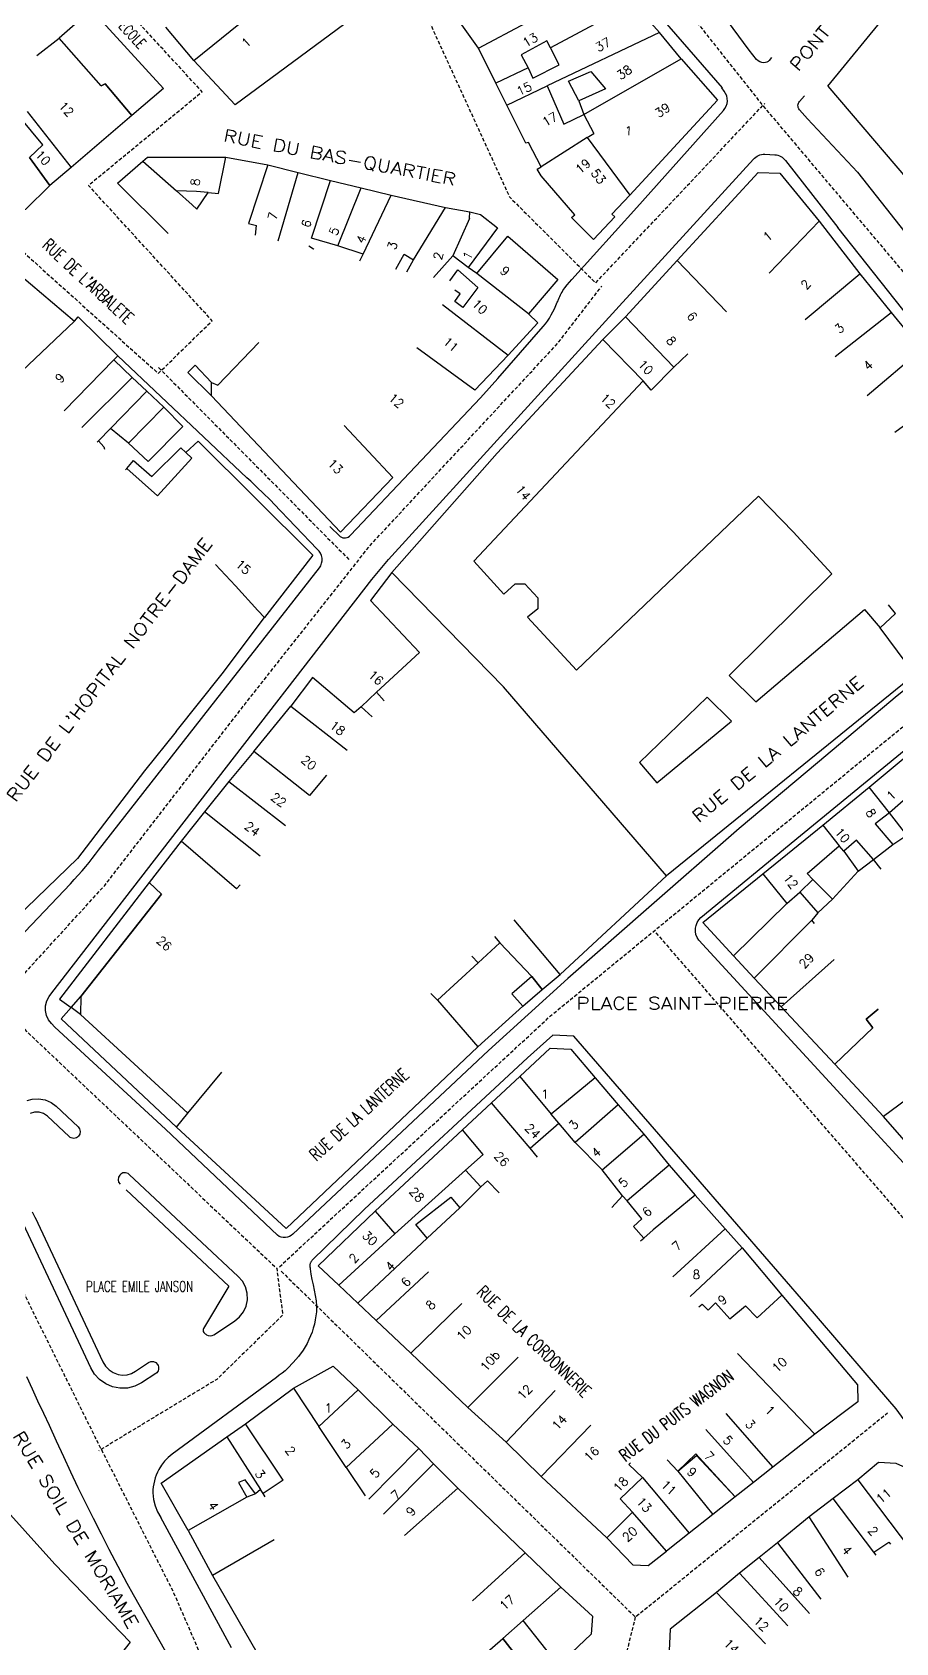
# Model space of a CAD drawing. Header units: millimetres. Extents: x 80000 to 81000, y 144000 to 145000.
# Drawn here: x 80674.5 to 80795.9, y 144414 to 144640.3 of the extents above; entities that cross this region are included whole.
import ezdxf
from ezdxf.enums import TextEntityAlignment as Align

# ---------------------------------------------------------------- set-up
doc = ezdxf.new("R2010")
doc.units = ezdxf.units.MM
doc.linetypes.add('DASHED', pattern=[0.75, 0.5, -0.25])
for name, color, linetype in [('W0001', 6, 'DASHED'), ('W0008', 7, 'CONTINUOUS'), ('W0100', 7, 'CONTINUOUS'), ('W0515', 5, 'CONTINUOUS'), ('W0989', 7, 'CONTINUOUS'), ('W0991', 7, 'CONTINUOUS')]:
    doc.layers.add(name, color=color, linetype=linetype)
doc.styles.get("Standard").update_dxf_attribs({"font": 'romans.shx', "width": 0.85})

msp = doc.modelspace()

# ---------------------------------------------------------------- linework, layer by layer
at = {"layer": 'W0001', "flags": 128}
for points in [[(80438.02, 144901.97), (80447.33, 144891.69), (80465.89, 144880.93), (80479.31, 144869.1), (80496.63, 144849.86), (80514.29, 144832.03), (80528.4, 144814.54), (80542.06, 144801.78), (80570.14, 144801.78), (80581.97, 144802.13), (80592.05, 144799.12), (80602.29, 144793.12), (80623.3, 144774.05), (80632.34, 144768.29), (80665.56, 144739.87), (80709.16, 144702.63), (80722.41, 144690.69), (80739.73, 144675.52), (80759.7, 144652.03), (80777.33, 144629.79), (80800.92, 144601.88), (80826, 144569.74), (80848.81, 144540.25), (80878.09, 144499.42), (80897.86, 144474.52)], [(80717.43, 144694.38), (80702.23, 144680.06), (80689.53, 144668.78), (80672.92, 144657.08), (80651.6, 144641.09), (80644.44, 144634.35), (80665.97, 144615.87), (80692.2, 144592.31), (80699.78, 144599.72), (80682.37, 144618.74), (80698.36, 144631.89), (80674.96, 144657.29)], [(80702.44, 144680.64), (80713.52, 144666.53), (80726.84, 144649.29), (80741.58, 144617.12), (80753.7, 144605.04), (80777.47, 144630.23)], [(80669.88, 144504.18), (80684.66, 144520.37), (80704.31, 144545.76), (80721.97, 144568.12), (80748.41, 144596.59), (80754.57, 144604.59)], [(80692.24, 144593.14), (80719.1, 144566.08)], [(80709.23, 144466.8), (80747.37, 144502.06), (80821.73, 144563.04)], [(80857.63, 144511.38), (80803.5, 144471), (80801.25, 144468.75), (80762.11, 144513.84)], [(80581.94, 144479.78), (80586.27, 144472.42), (80597.55, 144460.51), (80604.09, 144451.31), (80610.71, 144371.13), (80625.66, 144366.85), (80642.48, 144363.14), (80666.67, 144367.22), (80681.66, 144371.55), (80696.61, 144383.62), (80702.36, 144392.86), (80702.57, 144402.06), (80694.4, 144420.96), (80683.33, 144442.86), (80672.25, 144465.21), (80666.51, 144479.58), (80667.13, 144493.11), (80669.88, 144503.47), (80708.85, 144466.59), (80709.69, 144460.01), (80700.44, 144450.98), (80683.83, 144440.94)], [(80709.48, 144466.17), (80759.28, 144417.59), (80794.75, 144446.27)]]:
    msp.add_lwpolyline(points, dxfattribs=at)
at = {"layer": 'W0001'}
msp.add_lwpolyline([(80759.28, 144417.59), (80757.03, 144408.56)], dxfattribs=at)
at = {"layer": 'W0008'}
msp.add_line((80771.45, 144632.42), (80771.49, 144632.46), dxfattribs=at)
for points in [[(80775.29, 144637.75), (80771.57, 144642.76), (80766.62, 144650.66), (80755.65, 144662.74), (80750.11, 144668.62), (80740.8, 144678.33), (80739.88, 144679.28), (80738.95, 144680.24), (80738.02, 144681.18), (80737.07, 144682.12), (80735.68, 144683.46), (80734.28, 144684.8), (80732.85, 144686.12), (80731.41, 144687.42), (80717.36, 144699.89), (80691.66, 144722.42), (80679.04, 144733.22), (80658.57, 144750.73)], [(80678.14, 144657.8), (80702.66, 144675.96), (80706.7, 144679.19), (80706.81, 144680.58), (80717.29, 144689.11), (80717.53, 144689.29), (80717.8, 144689.42), (80718.09, 144689.51), (80718.4, 144689.55), (80718.68, 144689.52), (80718.95, 144689.44), (80719.2, 144689.31), (80719.42, 144689.14), (80727.82, 144681.67), (80731.4, 144678.32), (80732.38, 144677.33), (80745.87, 144661.94), (80771.49, 144632.46)], [(80778.45, 144636.7), (80778.09, 144636.28), (80777.94, 144636.14), (80777.76, 144636.04), (80777.57, 144635.98), (80777.37, 144635.96), (80777.08, 144635.99), (80776.8, 144636.08), (80776.55, 144636.23), (80776.33, 144636.44), (80775.29, 144637.75)], [(80716.34, 144570.83), (80717.78, 144569.42), (80717.95, 144569.3), (80718.14, 144569.23), (80718.34, 144569.2), (80718.54, 144569.21), (80718.74, 144569.25), (80718.92, 144569.33), (80719.09, 144569.44), (80719.23, 144569.57), (80737.51, 144588.89), (80739.95, 144591.59), (80746.31, 144598.89), (80746.63, 144599.27), (80746.92, 144599.68), (80747.19, 144600.1), (80747.44, 144600.53), (80747.68, 144600.96), (80747.9, 144601.41), (80748.1, 144601.86), (80748.31, 144602.31), (80748.41, 144602.52), (80748.5, 144602.72), (80748.59, 144602.93), (80748.68, 144603.14), (80748.77, 144603.35), (80748.87, 144603.55), (80748.97, 144603.75), (80749.09, 144603.95), (80749.38, 144604.36), (80749.69, 144604.76), (80750.02, 144605.14), (80750.36, 144605.52), (80759.48, 144615.64), (80771.67, 144629.24), (80771.89, 144629.53), (80772.07, 144629.86), (80772.18, 144630.22), (80772.23, 144630.58), (80772.21, 144630.96), (80772.13, 144631.32), (80771.98, 144631.66), (80771.78, 144631.97), (80771.45, 144632.42)], [(80783.48, 144628.09), (80782.38, 144629.36), (80782.28, 144629.5), (80782.2, 144629.66), (80782.16, 144629.82), (80782.14, 144630), (80782.16, 144630.14), (80782.21, 144630.28), (80782.28, 144630.4), (80782.37, 144630.52), (80783.06, 144631.34)], [(80783.48, 144628.09), (80790.53, 144620.6), (80815.02, 144589.54), (80822.25, 144580.04), (80834.93, 144563.18), (80856.04, 144535.1), (80883.7, 144498.14), (80896.03, 144481.89), (80912.95, 144459.8), (80917.8, 144453.99), (80923.84, 144447.53), (80938.71, 144433.02)], [(80749.79, 144507.32), (80738.61, 144497.19), (80725.7, 144485.07), (80711.12, 144471.39), (80710.9, 144471.21), (80710.64, 144471.06), (80710.37, 144470.95), (80710.08, 144470.9), (80709.78, 144470.9), (80709.49, 144470.96), (80709.21, 144471.07), (80708.96, 144471.25), (80693.19, 144486.14), (80677.65, 144500.48), (80677.18, 144500.96), (80676.78, 144501.5), (80676.48, 144502.12), (80676.33, 144502.79), (80676.35, 144503.48), (80676.53, 144504.15), (80676.83, 144504.76), (80677.21, 144505.31), (80696.96, 144530.78), (80722.25, 144563.38), (80724.57, 144566.19), (80742.26, 144585.58), (80757, 144601.77), (80775.9, 144622.41), (80776.05, 144622.57), (80776.22, 144622.71), (80776.41, 144622.84), (80776.6, 144622.94), (80776.81, 144623.03), (80777.03, 144623.09), (80777.26, 144623.13), (80777.48, 144623.13), (80778.91, 144623.04), (80779.13, 144623.01), (80779.34, 144622.96), (80779.54, 144622.89), (80779.74, 144622.79), (80779.92, 144622.68), (80780.09, 144622.55), (80780.25, 144622.39), (80780.39, 144622.23), (80787.76, 144612.83)], [(80749.8, 144507.33), (80760.79, 144516.98), (80773.88, 144528.41), (80784.89, 144537.64), (80796.12, 144547.04), (80799.55, 144549.82), (80821.87, 144566.62), (80822.12, 144566.85), (80822.34, 144567.12), (80822.49, 144567.43), (80822.57, 144567.78), (80822.54, 144568.24), (80822.41, 144568.67), (80822.19, 144569.06), (80821.94, 144569.42), (80804.94, 144591.12), (80787.78, 144612.84)], [(80672.56, 144512.93), (80679.84, 144520.62), (80680.39, 144521.21), (80680.93, 144521.81), (80681.47, 144522.42), (80682, 144523.03), (80682.46, 144523.6), (80682.91, 144524.17), (80683.35, 144524.75), (80683.8, 144525.32), (80700.31, 144546.42), (80714.86, 144564.99), (80715.05, 144565.3), (80715.17, 144565.64), (80715.23, 144565.99), (80715.22, 144566.35), (80715.14, 144566.71), (80714.99, 144567.04), (80714.8, 144567.35), (80714.56, 144567.62), (80708.46, 144573.99), (80708.05, 144574.41), (80707.64, 144574.82), (80707.21, 144575.23), (80706.79, 144575.63), (80706.26, 144576.14), (80705.73, 144576.65), (80705.2, 144577.16), (80704.66, 144577.66), (80686.51, 144594.78)], [(80802.68, 144475.22), (80786.58, 144492.73), (80768.22, 144512.67), (80767.96, 144513.04), (80767.8, 144513.47), (80767.74, 144513.91), (80767.75, 144514.35), (80767.82, 144514.77), (80767.97, 144515.18), (80768.2, 144515.56), (80768.51, 144515.88), (80782.52, 144527.38), (80798.92, 144540.85)], [(80747.67, 144499.32), (80744.14, 144496.14), (80721.19, 144474.88), (80713.84, 144467.71), (80713.78, 144467.65), (80713.73, 144467.58), (80713.68, 144467.52), (80713.64, 144467.44), (80713.61, 144467.37), (80713.57, 144467.29), (80713.55, 144467.21), (80713.53, 144467.13), (80713.51, 144466.97), (80713.52, 144466.8), (80713.54, 144466.64), (80713.57, 144466.49), (80713.66, 144465.74), (80713.8, 144464.99), (80713.96, 144464.25), (80714.13, 144463.51), (80714.28, 144462.77), (80714.39, 144462.01), (80714.45, 144461.24), (80714.43, 144460.47), (80714.37, 144459.89), (80714.28, 144459.32), (80714.15, 144458.75), (80714, 144458.19), (80713.82, 144457.63), (80713.61, 144457.09), (80713.38, 144456.56), (80713.12, 144456.04), (80712.56, 144455.08), (80711.9, 144454.19), (80711.17, 144453.36), (80710.41, 144452.56), (80710.03, 144452.2), (80709.63, 144451.87), (80709.21, 144451.55), (80708.8, 144451.24), (80694.16, 144440.45)], [(80808.77, 144421.11), (80809.3, 144421.61), (80809.75, 144422.17), (80810.13, 144422.79), (80810.44, 144423.45), (80810.64, 144424.08), (80810.76, 144424.74), (80810.79, 144425.41), (80810.75, 144426.08), (80810.63, 144426.65), (80810.45, 144427.2), (80810.2, 144427.72), (80809.88, 144428.21), (80802.57, 144437.73), (80795.94, 144446.86), (80791.88, 144451.58), (80784.46, 144460.17), (80767.17, 144480.12), (80750.62, 144499.19), (80747.66, 144499.33)], [(80673.74, 144490.14), (80674.47, 144490.33), (80675.37, 144490.37), (80676.27, 144490.23), (80677.12, 144489.89), (80677.86, 144489.35), (80680.93, 144486.46), (80681.14, 144486.16), (80681.22, 144485.81), (80681.16, 144485.45), (80680.97, 144485.14), (80680.83, 144485.02), (80680.68, 144484.93), (80680.5, 144484.87), (80680.32, 144484.84), (80680.14, 144484.85), (80679.96, 144484.9), (80679.8, 144484.98), (80679.65, 144485.09), (80676.6, 144487.98), (80676.06, 144488.34), (80675.43, 144488.52), (80674.79, 144488.51), (80674.18, 144488.31)], [(80687.66, 144477.61), (80702.13, 144464.07), (80698.56, 144458.14), (80698.51, 144457.99), (80698.5, 144457.84), (80698.53, 144457.69), (80698.61, 144457.55), (80698.69, 144457.46), (80698.78, 144457.38), (80698.88, 144457.31), (80698.98, 144457.25), (80699.23, 144457.13), (80699.5, 144457.09), (80699.77, 144457.12), (80700.02, 144457.23), (80702.92, 144459.17), (80703.61, 144459.75), (80704.16, 144460.46), (80704.54, 144461.28), (80704.72, 144462.17), (80704.69, 144463.08), (80704.45, 144463.96), (80704.03, 144464.76), (80703.44, 144465.45), (80688.09, 144479.78), (80687.94, 144479.89), (80687.77, 144479.96), (80687.59, 144480.01), (80687.41, 144480.01), (80687.23, 144479.98), (80687.06, 144479.91), (80686.91, 144479.81), (80686.77, 144479.69), (80686.59, 144479.39), (80686.54, 144479.03), (80686.62, 144478.69), (80686.83, 144478.4)], [(80674.89, 144473.7), (80684.39, 144453.43), (80684.77, 144452.82), (80685.27, 144452.3), (80685.87, 144451.92), (80686.54, 144451.66), (80687.18, 144451.58), (80687.82, 144451.63), (80688.44, 144451.82), (80689, 144452.13), (80690.82, 144453.36), (80691.16, 144453.5), (80691.52, 144453.49), (80691.86, 144453.34), (80692.11, 144453.08), (80692.19, 144452.92), (80692.24, 144452.74), (80692.25, 144452.56), (80692.23, 144452.38), (80692.18, 144452.2), (80692.09, 144452.04), (80691.97, 144451.9), (80691.83, 144451.79), (80689.85, 144450.49), (80688.9, 144450.01), (80687.87, 144449.75), (80686.81, 144449.72), (80685.77, 144449.92), (80684.8, 144450.33), (80683.94, 144450.94), (80683.23, 144451.72), (80682.7, 144452.62), (80672.54, 144474.29)], [(80674.46, 144474.5), (80674.88, 144473.69)], [(80693.25, 144412.71), (80688.71, 144420.72), (80687.84, 144422.3), (80686.98, 144423.89), (80686.14, 144425.49), (80685.3, 144427.09), (80684.19, 144429.25), (80683.1, 144431.41), (80682.02, 144433.58), (80680.95, 144435.76), (80679.92, 144437.93), (80678.9, 144440.11), (80677.89, 144442.29), (80676.88, 144444.48), (80676.08, 144446.19), (80675.28, 144447.91), (80674.49, 144449.62), (80673.69, 144451.34)], [(80694.16, 144440.45), (80693.6, 144440), (80693.09, 144439.49), (80692.65, 144438.93), (80692.28, 144438.31), (80692.09, 144437.93), (80691.92, 144437.54), (80691.77, 144437.14), (80691.65, 144436.74), (80691.55, 144436.32), (80691.49, 144435.9), (80691.45, 144435.47), (80691.45, 144435.04), (80691.54, 144434.12), (80691.76, 144433.23), (80692.1, 144432.37), (80692.56, 144431.57)], [(80702.5, 144413.27), (80692.56, 144431.57)]]:
    msp.add_lwpolyline(points, dxfattribs=at)
at = {"layer": 'W0100'}
for p, q in [((80737.22, 144638.01), (80755.88, 144647.96)), ((80725.23, 144646.47), (80702.99, 144630.06)), ((80682.8, 144643.39), (80678.26, 144639.41)), ((80697.18, 144636.27), (80706.19, 144643.52)), ((80759.02, 144644.27), (80747.35, 144638.05)), ((80759.02, 144644.27), (80762.68, 144640.2)), ((80697.18, 144636.27), (80693.25, 144640.98)), ((80737.22, 144638.01), (80734.42, 144641.96)), ((80762.68, 144640.2), (80746.89, 144632.71)), ((80765.73, 144636.5), (80762.68, 144640.2)), ((80675.13, 144636.98), (80678.26, 144639.41)), ((80684.15, 144632.7), (80678.26, 144639.41)), ((80739.66, 144633.09), (80737.22, 144638.01)), ((80702.99, 144630.06), (80697.18, 144636.27)), ((80752.05, 144628.71), (80765.73, 144636.5)), ((80744.19, 144635.25), (80739.66, 144633.09)), ((80741.19, 144630.01), (80739.66, 144633.09)), ((80684.15, 144632.7), (80684.72, 144632.99)), ((80684.72, 144632.99), (80688.5, 144628.57)), ((80741.19, 144630.01), (80746.89, 144632.71)), ((80746.89, 144632.71), (80749.24, 144627.33)), ((80673.75, 144629.13), (80679.93, 144621.26)), ((80688.5, 144628.57), (80679.93, 144621.26)), ((80749.24, 144627.33), (80752.05, 144628.71)), ((80751.34, 144630.63), (80752.05, 144628.71)), ((80752.05, 144628.71), (80753.45, 144626.02)), ((80752.52, 144625.46), (80746.06, 144621.36)), ((80752.52, 144625.46), (80753.45, 144626.02)), ((80752.52, 144625.46), (80758.49, 144617.38)), ((80674.08, 144622.63), (80676.95, 144618.72)), ((80686.48, 144619.06), (80690.01, 144622.13)), ((80690.01, 144622.13), (80690.67, 144622.69)), ((80690.01, 144622.13), (80694.75, 144617.98)), ((80690.67, 144622.69), (80701.7, 144622.69)), ((80700.66, 144617.58), (80701.7, 144622.69)), ((80701.7, 144622.69), (80707.59, 144621.61)), ((80707.59, 144621.61), (80704.88, 144613.38)), ((80707.59, 144621.61), (80711.89, 144620.55)), ((80709.04, 144610.96), (80711.89, 144620.55)), ((80711.89, 144620.55), (80716.42, 144619.44)), ((80765.16, 144608.17), (80776.54, 144620.54)), ((80699.23, 144617.73), (80700.66, 144617.58)), ((80713.76, 144611.32), (80716.42, 144619.44)), ((80716.42, 144619.44), (80720.71, 144618.38)), ((80717.44, 144610.25), (80720.71, 144618.38)), ((80720.71, 144618.38), (80724.94, 144617.34)), ((80721.03, 144609.09), (80724.94, 144617.34)), ((80724.94, 144617.34), (80732.57, 144615.65)), ((80728.1, 144608.29), (80732.57, 144615.65)), ((80732.57, 144615.65), (80736.02, 144615.04)), ((80735.97, 144614.1), (80736.02, 144615.04)), ((80704.88, 144613.38), (80705.99, 144613.12)), ((80705.86, 144611.74), (80705.99, 144613.12)), ((80735.97, 144614.1), (80733.6, 144608.83)), ((80739.88, 144612.76), (80735.76, 144607.21)), ((80778.12, 144606.4), (80785.13, 144613.69)), ((80785.13, 144613.69), (80790.83, 144606.31)), ((80717.44, 144610.25), (80713.76, 144611.32)), ((80736.99, 144606.37), (80741.37, 144611.58)), ((80669.53, 144608.86), (80680.41, 144599.67)), ((80721.03, 144609.09), (80717.44, 144610.25)), ((80720.54, 144608.12), (80721.03, 144609.09)), ((80725.58, 144606.95), (80726.79, 144609.06)), ((80726.79, 144609.06), (80728.1, 144608.29)), ((80727.13, 144606.61), (80728.1, 144608.29)), ((80733.6, 144608.83), (80730.91, 144605.79)), ((80735.76, 144607.21), (80733.6, 144608.83)), ((80736.99, 144606.37), (80735.76, 144607.21)), ((80744.24, 144600.68), (80736.99, 144606.37)), ((80757.89, 144600.28), (80765.16, 144608.17)), ((80772.12, 144600.97), (80765.16, 144608.17)), ((80783.16, 144599.9), (80790.83, 144606.31)), ((80790.83, 144606.31), (80795.25, 144600.88)), ((80732.16, 144601.98), (80741.42, 144594.9)), ((80680.41, 144599.67), (80673.03, 144592.63)), ((80680.41, 144599.67), (80680.95, 144600.28)), ((80741.42, 144594.9), (80745.56, 144599.44)), ((80745.56, 144599.44), (80744.24, 144600.68)), ((80754.69, 144597.06), (80757.89, 144600.28)), ((80757.89, 144600.28), (80764.7, 144593.19)), ((80787.39, 144594.69), (80795.25, 144600.88)), ((80795.25, 144600.88), (80799.5, 144595.66)), ((80760.36, 144591.26), (80754.69, 144597.06)), ((80741.42, 144594.9), (80736.7, 144589.98)), ((80766.68, 144595.06), (80764.7, 144593.19)), ((80791.86, 144589.19), (80799.5, 144595.66)), ((80685.94, 144594.21), (80688.53, 144591.76)), ((80699.68, 144589.17), (80696.33, 144592.44)), ((80761.53, 144589.98), (80764.7, 144593.19)), ((80681.44, 144584.7), (80688.53, 144591.76)), ((80688.53, 144591.76), (80690.58, 144589.83)), ((80699.68, 144589.17), (80699.66, 144591.06)), ((80761.53, 144589.98), (80760.36, 144591.26)), ((80685.48, 144584.58), (80690.58, 144589.83)), ((80690.58, 144589.83), (80692.99, 144587.56)), ((80795.79, 144584.05), (80803.82, 144590.02)), ((80687.99, 144582.51), (80692.99, 144587.56)), ((80692.99, 144587.56), (80695.64, 144584.85)), ((80685.48, 144584.58), (80683.8, 144582.84)), ((80687.99, 144582.51), (80685.48, 144584.58)), ((80683.8, 144582.84), (80683.61, 144582.65)), ((80696.06, 144581.21), (80697.81, 144582.79)), ((80696.06, 144581.21), (80696.9, 144580.41)), ((80687.77, 144578.95), (80692.08, 144575.13)), ((80692.08, 144575.13), (80696.9, 144580.41)), ((80781.47, 144570.07), (80776.62, 144575.09)), ((80786.93, 144564.15), (80781.47, 144570.07)), ((80703.04, 144562.45), (80700.26, 144565.47)), ((80725.05, 144564.36), (80722.05, 144560.39)), ((80740.75, 144548.3), (80725.05, 144564.36)), ((80703.04, 144562.45), (80706.19, 144559.02)), ((80707.12, 144558), (80706.19, 144559.02)), ((80791.5, 144559.13), (80793.71, 144556.55)), ((80798.6, 144550.03), (80793.71, 144556.55)), ((80713.9, 144549.6), (80710.85, 144545.57)), ((80798.6, 144550.03), (80763.68, 144521.71)), ((80722.88, 144547.52), (80720.72, 144545.48)), ((80722.88, 144547.52), (80723.96, 144546.33)), ((80763.68, 144521.71), (80740.75, 144548.3)), ((80705.64, 144539.21), (80710.85, 144545.57)), ((80710.85, 144545.57), (80718.75, 144539.37)), ((80722.26, 144544.08), (80720.72, 144545.48)), ((80694.69, 144542), (80690.28, 144536.48)), ((80705.64, 144539.21), (80702.1, 144534.97)), ((80713.45, 144533), (80705.64, 144539.21)), ((80801.42, 144536.2), (80795.01, 144530.57)), ((80702.1, 144534.97), (80698.69, 144530.71)), ((80702.1, 144534.97), (80710.1, 144528.8)), ((80785.63, 144528.86), (80792.18, 144534.17)), ((80795.01, 144530.57), (80792.18, 144534.17)), ((80713.47, 144532.99), (80713.45, 144533)), ((80698.69, 144530.71), (80695.4, 144526.61)), ((80706.52, 144524.49), (80698.69, 144530.71)), ((80797.46, 144527.45), (80795.01, 144530.57)), ((80777.21, 144522.01), (80785.63, 144528.86)), ((80785.63, 144528.86), (80787.95, 144525.93)), ((80795.5, 144526.13), (80797.46, 144527.45)), ((80695.4, 144526.61), (80690.92, 144520.81)), ((80703.18, 144519.92), (80695.4, 144526.61)), ((80783.45, 144522.07), (80787.95, 144525.93)), ((80788.62, 144525.2), (80787.95, 144525.93)), ((80788.62, 144525.2), (80790.64, 144522.4)), ((80792.78, 144524.03), (80795.5, 144526.13)), ((80790.64, 144522.4), (80787.01, 144518.45)), ((80790.64, 144522.4), (80792.78, 144524.03)), ((80793.86, 144522.65), (80792.78, 144524.03)), ((80692.65, 144519.13), (80690.92, 144520.81)), ((80703.7, 144520.48), (80703.18, 144519.92)), ((80748.7, 144507.88), (80763.68, 144521.71)), ((80777.21, 144522.01), (80780.58, 144517.83)), ((80784.26, 144521.23), (80782.4, 144519.43)), ((80783.45, 144522.07), (80784.26, 144521.23)), ((80681.29, 144504.78), (80692.65, 144519.13)), ((80773.1, 144510.5), (80780.58, 144517.83)), ((80780.58, 144517.83), (80782.4, 144519.43)), ((80782.4, 144519.43), (80784.95, 144516.54)), ((80784.95, 144516.54), (80787.01, 144518.45)), ((80748.7, 144507.88), (80742.23, 144515.52)), ((80776.01, 144507.37), (80784.12, 144515.5)), ((80784.95, 144516.54), (80784.12, 144515.5)), ((80784.47, 144515.03), (80784.12, 144515.5)), ((80739.49, 144513.18), (80740.23, 144512.31)), ((80737.18, 144509.51), (80740.23, 144512.31)), ((80740.23, 144512.31), (80744.71, 144507.59)), ((80731.46, 144504.25), (80737.18, 144509.51)), ((80737.18, 144509.51), (80736.31, 144510.44)), ((80776.01, 144507.37), (80773.1, 144510.5)), ((80779.78, 144503.33), (80787.25, 144509.99)), ((80744.71, 144507.59), (80741.92, 144505.14)), ((80744.71, 144507.59), (80746.2, 144505.76)), ((80746.2, 144505.76), (80748.7, 144507.88)), ((80779.78, 144503.33), (80776.01, 144507.37)), ((80679.94, 144503.24), (80681.29, 144504.78)), ((80681.29, 144504.78), (80681.28, 144502.26)), ((80730.51, 144505.19), (80731.46, 144504.25)), ((80731.46, 144504.25), (80737.14, 144497.7)), ((80741.92, 144505.14), (80743.45, 144503.41)), ((80681.28, 144502.26), (80679.94, 144503.24)), ((80696.37, 144488.4), (80681.28, 144502.26)), ((80743.45, 144503.41), (80737.14, 144497.7)), ((80787.32, 144495.26), (80779.78, 144503.33)), ((80791.72, 144501.57), (80793.44, 144503)), ((80787.32, 144495.26), (80792.7, 144500.39)), ((80792.7, 144500.39), (80791.72, 144501.57)), ((80794.19, 144487.9), (80787.32, 144495.26)), ((80696.37, 144488.4), (80701.14, 144494.16)), ((80739.05, 144489.82), (80743.05, 144493.54)), ((80743.05, 144493.54), (80747.46, 144488.22)), ((80753.63, 144493.36), (80747.46, 144488.22)), ((80753.63, 144493.36), (80756.86, 144489.54)), ((80802.25, 144493.88), (80794.19, 144487.9)), ((80694.76, 144486.43), (80696.37, 144488.4)), ((80734.99, 144486.06), (80739.05, 144489.82)), ((80744.49, 144483.45), (80739.05, 144489.82)), ((80756.86, 144489.54), (80750.82, 144484.27)), ((80756.86, 144489.54), (80760.49, 144485.41)), ((80734.99, 144486.06), (80722.69, 144474.63)), ((80737.88, 144482.56), (80734.99, 144486.06)), ((80744.49, 144483.45), (80748.53, 144486.96)), ((80748.53, 144486.96), (80747.46, 144488.22)), ((80750.82, 144484.27), (80748.53, 144486.96)), ((80797.1, 144484.57), (80794.19, 144487.9)), ((80754.61, 144480.43), (80750.82, 144484.27)), ((80754.61, 144480.43), (80760.49, 144485.41)), ((80760.49, 144485.41), (80764.06, 144481.06)), ((80735.38, 144480.38), (80737.88, 144482.56)), ((80745.52, 144482.19), (80744.49, 144483.45)), ((80725.44, 144471.42), (80735.38, 144480.38)), ((80737.54, 144478.04), (80735.38, 144480.38)), ((80757.5, 144476.76), (80754.61, 144480.43)), ((80764.06, 144481.06), (80758.11, 144476.04)), ((80764.06, 144481.06), (80767.69, 144476.88)), ((80737.54, 144478.04), (80734.6, 144475.07)), ((80738.49, 144478.89), (80737.54, 144478.04)), ((80740.15, 144477.2), (80738.49, 144478.89)), ((80734.6, 144475.07), (80730.03, 144470.82)), ((80757.5, 144476.76), (80756, 144475.13)), ((80758.11, 144476.04), (80757.5, 144476.76)), ((80767.69, 144476.88), (80761.78, 144472.01)), ((80767.69, 144476.88), (80771.91, 144472.15)), ((80722.69, 144474.63), (80725.44, 144471.42)), ((80717.58, 144464.21), (80725.44, 144471.42)), ((80730.03, 144470.82), (80720.26, 144461.68)), ((80760.03, 144470.44), (80760.47, 144470.84)), ((80761.78, 144472.01), (80760.47, 144470.84)), ((80771.91, 144472.15), (80764.54, 144465.39)), ((80771.91, 144472.15), (80774.32, 144469.45)), ((80774.32, 144469.45), (80767, 144462.61)), ((80774.32, 144469.45), (80779.86, 144462.79)), ((80722.82, 144459.26), (80730.18, 144466.07)), ((80717.58, 144464.21), (80720.26, 144461.68)), ((80720.26, 144461.68), (80722.82, 144459.26)), ((80727.7, 144454.65), (80734.88, 144461.62)), ((80768.19, 144461.19), (80768.69, 144461.56)), ((80768.69, 144461.56), (80769.52, 144460.69)), ((80770.57, 144461.74), (80769.52, 144460.69)), ((80770.57, 144461.74), (80772.56, 144459.47)), ((80772.56, 144459.47), (80774.76, 144461.32)), ((80774.76, 144461.32), (80776.4, 144459.61)), ((80779.86, 144462.79), (80776.4, 144459.61)), ((80722.82, 144459.26), (80727.7, 144454.65)), ((80773.66, 144454.61), (80784.53, 144443.27)), ((80704.44, 144444.71), (80711.2, 144449.75)), ((80711.2, 144449.75), (80714.76, 144444.34)), ((80714.76, 144444.34), (80720.29, 144449.53)), ((80720.29, 144449.53), (80725.17, 144444.67)), ((80747.99, 144449.42), (80741.12, 144442.15)), ((80772.02, 144446.16), (80778.61, 144438.62)), ((80701.86, 144442.9), (80704.44, 144444.71)), ((80709.78, 144436.83), (80704.44, 144444.71)), ((80718.6, 144438.61), (80714.76, 144444.34)), ((80718.6, 144438.61), (80725.17, 144444.67)), ((80725.17, 144444.67), (80728.83, 144441.26)), ((80753.02, 144444.52), (80746.06, 144437.34)), ((80769.19, 144443.93), (80775.9, 144436.49)), ((80784.53, 144443.27), (80778.61, 144438.62)), ((80701.86, 144442.9), (80706.59, 144435.5)), ((80721.8, 144434.14), (80728.83, 144441.26)), ((80728.83, 144441.26), (80730.92, 144439.13)), ((80746.06, 144437.34), (80741.12, 144442.15)), ((80718.6, 144438.61), (80721.27, 144434.63)), ((80723.87, 144432.04), (80730.92, 144439.13)), ((80730.92, 144439.13), (80734.33, 144435.67)), ((80758.61, 144439.27), (80758.35, 144439.01)), ((80758.35, 144439.01), (80760.3, 144437.2)), ((80765.26, 144438.08), (80763.76, 144439.65)), ((80778.61, 144438.62), (80775.9, 144436.49)), ((80709.78, 144436.83), (80706.94, 144434.95)), ((80755.26, 144428.7), (80746.06, 144437.34)), ((80757.16, 144434.17), (80760.3, 144437.2)), ((80760.3, 144437.2), (80766.86, 144429.37)), ((80765.26, 144438.08), (80770.17, 144431.98)), ((80775.9, 144436.49), (80773.33, 144434.46)), ((80790.55, 144436.87), (80787.12, 144434.24)), ((80790.55, 144436.87), (80797.99, 144427.06)), ((80704.64, 144434.41), (80696.39, 144429.72)), ((80705.89, 144434.88), (80704.64, 144434.41)), ((80706.59, 144435.5), (80705.89, 144434.88)), ((80706.94, 144434.95), (80706.59, 144435.5)), ((80707.24, 144434.46), (80706.94, 144434.95)), ((80734.33, 144435.67), (80726.8, 144429.06)), ((80734.33, 144435.67), (80743.78, 144426.61)), ((80757.16, 144434.17), (80758.9, 144432.3)), ((80773.33, 144434.46), (80770.17, 144431.98)), ((80787.12, 144434.24), (80783.74, 144431.64)), ((80792.82, 144426.71), (80787.12, 144434.24)), ((80758.9, 144432.3), (80755.26, 144428.7)), ((80763.67, 144426.86), (80758.9, 144432.3)), ((80770.17, 144431.98), (80766.86, 144429.37)), ((80696.39, 144429.72), (80699.84, 144423.44)), ((80783.74, 144431.64), (80779.28, 144428.02)), ((80789.2, 144423.2), (80783.74, 144431.64)), ((80708.51, 144428.43), (80699.84, 144423.44)), ((80766.86, 144429.37), (80763.67, 144426.86)), ((80779.28, 144428.02), (80776.71, 144425.93)), ((80779.28, 144428.02), (80785.39, 144420.09)), ((80736.38, 144419.85), (80743.78, 144426.61)), ((80743.78, 144426.61), (80748.81, 144421.79)), ((80776.71, 144425.93), (80773.92, 144423.74)), ((80776.71, 144425.93), (80783.42, 144418.49)), ((80783.78, 144418.1), (80776.71, 144425.93)), ((80793.15, 144426.26), (80792.82, 144426.71)), ((80773.92, 144423.74), (80770.68, 144421.05)), ((80773.92, 144423.74), (80780.71, 144416.35)), ((80748.81, 144421.79), (80743.52, 144417.1)), ((80777.6, 144413.8), (80770.68, 144421.05)), ((80743.52, 144417.1), (80740.67, 144414.55)), ((80748.46, 144410.84), (80743.52, 144417.1)), ((80737.38, 144411.7), (80740.67, 144414.55)), ((80740.67, 144414.55), (80745.73, 144408.07))]:
    msp.add_line(p, q, dxfattribs=at)
for points in [[(80682.8, 144643.39), (80692.95, 144632.34), (80688.5, 144628.57)], [(80747.35, 144638.05), (80746.83, 144639.06), (80743.23, 144637.07), (80744.19, 144635.25)], [(80744.19, 144635.25), (80744.86, 144633.82), (80748.58, 144635.65), (80747.35, 144638.05)], [(80765.73, 144636.5), (80770.85, 144630.72), (80758.49, 144617.38)], [(80751.34, 144630.63), (80749.88, 144633.38), (80753.01, 144634.72), (80755.07, 144632.28), (80751.34, 144630.63)], [(80688.5, 144628.57), (80684.72, 144632.99), (80684.15, 144632.7)], [(80746.06, 144621.36), (80744.28, 144624.77), (80743.87, 144624.65), (80741.19, 144630.01)], [(80674.08, 144622.63), (80675.97, 144624.45), (80672.76, 144628.27), (80671.08, 144627.06)], [(80679.93, 144621.26), (80676.95, 144618.72), (80674.08, 144622.63)], [(80758.49, 144617.38), (80755.98, 144614.67), (80756.42, 144614.3), (80753.39, 144611.12), (80750.31, 144614.21), (80750.76, 144614.62), (80746.06, 144620.06), (80745.46, 144621.01), (80746.06, 144621.36)], [(80776.54, 144620.54), (80779.58, 144620.43), (80785.13, 144613.69)], [(80676.95, 144618.72), (80673.54, 144615.35), (80670.84, 144614.93), (80667.83, 144617.63)], [(80693.57, 144611.97), (80686.48, 144619.06)], [(80694.75, 144617.98), (80696.97, 144615.99), (80697.63, 144615.38), (80699.23, 144617.73)], [(80699.23, 144617.73), (80697.56, 144617.89), (80694.75, 144617.98)], [(80736.02, 144615.04), (80737.5, 144614.66), (80739.88, 144612.76)], [(80741.37, 144611.58), (80748.39, 144605.5), (80744.24, 144600.68)], [(80713.38, 144610.26), (80714.03, 144609.83), (80714, 144609.74)], [(80733.18, 144605.32), (80734.32, 144606.85), (80737.11, 144604.38)], [(80737.11, 144604.38), (80735.02, 144601.59), (80733.91, 144602.42), (80734.63, 144603.48), (80733.92, 144604.02)], [(80680.95, 144600.28), (80686.51, 144594.78), (80685.94, 144594.21)], [(80725.05, 144564.36), (80739.87, 144581.11), (80754.69, 144597.06)], [(80699.66, 144591.06), (80700.58, 144590.66), (80706.35, 144596.64)], [(80736.7, 144589.98), (80728.55, 144595.91)], [(80678.95, 144587.05), (80685.94, 144594.21)], [(80696.33, 144592.44), (80697.38, 144593.47), (80699.66, 144591.06)], [(80760.36, 144591.26), (80736.58, 144565.94), (80740.8, 144561.28), (80742.4, 144562.74), (80743.72, 144562.75), (80745.59, 144560.8), (80745.58, 144559.26), (80744.12, 144558.07), (80751.03, 144550.62), (80776.62, 144575.09)], [(80725.19, 144577.7), (80717.81, 144570.01), (80699.68, 144589.17)], [(80695.64, 144584.85), (80690.76, 144579.95), (80687.99, 144582.51)], [(80718.34, 144585.02), (80725.19, 144577.7)], [(80683.8, 144582.84), (80684.55, 144582.02), (80684.64, 144581.69)], [(80687.77, 144578.95), (80688.73, 144580.07), (80691.27, 144577.83), (80695.37, 144581.85), (80696.06, 144581.21)], [(80697.81, 144582.79), (80713.91, 144566.77), (80707.12, 144558)], [(80687.58, 144578.78), (80687.77, 144578.95)], [(80786.93, 144564.15), (80772.49, 144549.89), (80776.23, 144546.19), (80791.5, 144559.13)], [(80722.05, 144560.39), (80728.95, 144553.12), (80722.88, 144547.52)], [(80793.71, 144556.55), (80795.88, 144558.59), (80794.9, 144559.81)], [(80701.19, 144550.12), (80701.19, 144550.12), (80707.12, 144558)], [(80694.69, 144542), (80701.19, 144550.12), (80701.19, 144550.12)], [(80720.72, 144545.48), (80719.74, 144544.64), (80713.9, 144549.6)], [(80762.29, 144534.79), (80772.82, 144543.47), (80769.36, 144546.82), (80759.87, 144537.65), (80762.29, 144534.79)], [(80792.18, 144534.17), (80798.9, 144539.82), (80801.42, 144536.2)], [(80690.28, 144536.48), (80680.85, 144524.18), (80670.82, 144514.45), (80658.9, 144527.18)], [(80715.83, 144535.87), (80713.45, 144533)], [(80795.01, 144530.57), (80793.02, 144529.01), (80795.5, 144526.13)], [(80792.78, 144524.03), (80790.37, 144526.73), (80788.62, 144525.2)], [(80690.92, 144520.81), (80678.29, 144504.42), (80679.94, 144503.24)], [(80690.92, 144520.81), (80692.65, 144519.13), (80681.29, 144504.78)], [(80773.1, 144510.5), (80768.77, 144515.18), (80777.21, 144522.01)], [(80787.01, 144518.45), (80784.26, 144521.23), (80783.45, 144522.07)], [(80743.45, 144503.41), (80746.2, 144505.76), (80744.71, 144507.59)], [(80679.94, 144503.24), (80678.54, 144501.65), (80694.76, 144486.43)], [(80793.44, 144503), (80791.72, 144501.57), (80792.7, 144500.39)], [(80737.14, 144497.7), (80710.18, 144472.19), (80694.76, 144486.43)], [(80743.05, 144493.54), (80747.31, 144497.51), (80750.23, 144497.39), (80753.63, 144493.36)], [(80609.25, 144490.62), (80638.83, 144459.04), (80647.04, 144465.98), (80654.15, 144458.63), (80656.87, 144460.94), (80660.36, 144462.08), (80664.54, 144461.48), (80667.81, 144459.41), (80669.56, 144456.85), (80670.67, 144453.16), (80670.11, 144449.19), (80667.81, 144445.76), (80667.11, 144445.13), (80666.56, 144444.5), (80670.18, 144440.97), (80666.21, 144436.21), (80669.27, 144434.28), (80677.64, 144424.99), (80688.23, 144414.06), (80686.63, 144412.03)], [(80730.03, 144470.82), (80728.43, 144472.74), (80733.35, 144476.57), (80734.6, 144475.07)], [(80760.47, 144470.84), (80759.01, 144472.44), (80760.2, 144473.53), (80758.11, 144476.04)], [(80722.69, 144474.63), (80714.7, 144466.91), (80717.58, 144464.21)], [(80779.86, 144462.79), (80790.54, 144450.2), (80790.55, 144447.82), (80784.53, 144443.27)], [(80742.81, 144454.1), (80735.74, 144447.02), (80727.7, 144454.65)], [(80711.2, 144449.75), (80716.78, 144452.85), (80720.29, 144449.53)], [(80741.12, 144442.15), (80735.74, 144447.02), (80742.81, 144454.1)], [(80696.39, 144429.72), (80692.61, 144436.4), (80701.86, 144442.9)], [(80773.33, 144434.46), (80767.81, 144440.51), (80765.26, 144438.08)], [(80765.26, 144438.08), (80767.88, 144440.3), (80773.33, 144434.46)], [(80808.92, 144426.14), (80801.77, 144436.12), (80800.76, 144436.98), (80795.98, 144439.15), (80793.48, 144439.32), (80790.55, 144436.87)], [(80705.89, 144434.88), (80704.42, 144436.88), (80703.48, 144436.47), (80704.64, 144434.41)], [(80755.26, 144428.7), (80758.91, 144424.93), (80761.07, 144424.82), (80763.67, 144426.86)], [(80792.82, 144426.71), (80794.94, 144428.11), (80795.16, 144427.81)], [(80699.84, 144423.44), (80708.74, 144407.95), (80718.93, 144391.34), (80722.36, 144389.7), (80732.38, 144397.12)], [(80748.81, 144421.79), (80753.24, 144417.7), (80753.08, 144415.16), (80748.46, 144410.84)], [(80770.68, 144421.05), (80764.18, 144415.86), (80763.78, 144406.81)], [(80748.46, 144410.84), (80745.73, 144408.07), (80740.67, 144414.55)]]:
    msp.add_lwpolyline(points, dxfattribs=at)
at = {"layer": 'W0515'}
for q in [(80800.89, 144650.39), (80802.44, 144613.83)]:
    msp.add_line((80786.33, 144632.69), q, dxfattribs=at)

# ---------------------------------------------------------------- texts
at = {"layer": 'W0989'}
for s, height, rotation, width, p in [('PONT NOTRE-DAME', 1.75, 50.4, 1.2, (80790.28, 144645.8)), ("RUE DE L'ECOLE", 1.5, 312.913, 0.7, (80686.09, 144642.59)), ('RUE DU BAS-QUARTIER', 1.75, 349.1421, 1.2, (80717.7, 144622.6)), ("RUE DE L'ARBALETE", 1.75, 317.3536, 0.7, (80682.33, 144605.26)), ("RUE DE L'HOPITAL NOTRE-DAME", 1.75, 52.6193, 1.2, (80685.34, 144550.69)), ('RUE DE LA LANTERNE', 1.75, 39.8346, 1.2, (80779.3, 144539.52)), ('RUE DE LA LANTERNE', 1.75, 42.2995, 0.7, (80720.42, 144488.2)), ('RUE DE LA CORDONNERIE', 1.75, 315.7521, 0.7, (80745.03, 144456.32)), ('RUE DU PUITS WAGNON', 1.75, 37.307, 0.7, (80765.04, 144445.9)), ('RUE SOIL DE MORIAME', 1.75, 300.9763, 1.2, (80680.6, 144429.85))]:
    msp.add_text(s, height=height, rotation=rotation, dxfattribs=dict(at, width=width)).set_placement(p, align=Align.MIDDLE)
for s, height, width, p in [('PLACE SAINT-PIERRE', 1.75, 1.2, (80765.88, 144503.81)), ('PLACE EMILE JANSON', 1.5, 0.7, (80689.57, 144464.03))]:
    msp.add_text(s, height=height, dxfattribs=dict(at, width=width)).set_placement(p, align=Align.MIDDLE)
at = {"layer": 'W0991'}
for s, rotation, p in [('13', 30.4784, (80744.49, 144639.17)), ('1', 41.6492, (80704.56, 144638.83)), ('37', 28.7232, (80754.73, 144638.51)), ('38', 34.808, (80757.74, 144634.63)), ('15', 25.4926, (80743.65, 144632.31)), ('12', 312.8368, (80679.26, 144629.48)), ('17', 30.2716, (80747.26, 144628.03)), ('39', 34.528, (80763.1, 144629.3)), ('1', 359.2607, (80758.33, 144626.4)), ('10', 312.9229, (80675.98, 144622.61)), ('19', 40.0911, (80751.91, 144621.44)), ('8', 85.4187, (80697.39, 144619.19)), ('53', 307.5749, (80754.1, 144620)), ('7', 75.7954, (80708.29, 144614.43)), ('6', 72.3564, (80713.02, 144613.38)), ('5', 67.4257, (80716.93, 144612.3)), ('4', 65.8266, (80720.74, 144611.17)), ('3', 73.2521, (80725.12, 144610.27)), ('1', 39.9095, (80777.91, 144611.6)), ('2', 75.7017, (80731.56, 144608.84)), ('1', 62.745, (80735.72, 144608.87)), ('9', 315.7986, (80740.95, 144606.7)), ('2', 45.9894, (80783.24, 144604.82)), ('10', 316.7389, (80737.41, 144601.68)), ('6', 308.7271, (80767.27, 144600.34)), ('3', 41.7988, (80787.99, 144598.65)), ('11', 318.0475, (80733.34, 144596.38)), ('8', 309.6417, (80764.34, 144596.89)), ('10', 315.0999, (80760.74, 144593.18)), ('4', 42.403, (80792.02, 144593.45)), ('9', 44.2651, (80678.38, 144591.67)), ('12', 318.8759, (80725.67, 144588.49)), ('12', 316.5283, (80755.44, 144588.46)), ('13', 314.8554, (80717.1, 144579.25)), ('14', 308.8553, (80743.52, 144575.57)), ('15', 318.1644, (80704.15, 144565.12)), ('16', 317.6758, (80722.8, 144549.56)), ('18', 322.3531, (80717.41, 144542.49)), ('20', 319.9603, (80713.37, 144537.62)), ('1', 43.4023, (80795.26, 144533.05)), ('22', 323.362, (80709.13, 144532.4)), ('24', 322.3182, (80705.41, 144528.33)), ('8', 301.634, (80792.43, 144530.55)), ('10', 310.4037, (80788.41, 144527.42)), ('12', 308.0848, (80781.13, 144520.96)), ('26', 317.3596, (80693.04, 144512.22)), ('29', 45.3191, (80783.34, 144509.8)), ('1', 0.071, (80746.59, 144491.05)), ('24', 315.4331, (80744.85, 144485.87)), ('3', 46.0101, (80750.6, 144486.75)), ('26', 314.1868, (80740.5, 144481.93)), ('4', 40.7891, (80753.76, 144482.87)), ('5', 44.1228, (80757.58, 144478.64)), ('28', 312.8453, (80728.55, 144476.93)), ('6', 41.2601, (80760.91, 144474.54)), ('30', 316.4097, (80721.96, 144470.8)), ('7', 42.6206, (80765.13, 144469.73)), ('2', 45.5015, (80719.68, 144468.02)), ('4', 46.3416, (80724.8, 144466.89)), ('8', 0.0429, (80767.86, 144465.72)), ('6', 45.0719, (80727.02, 144464.66)), ('8', 46.6577, (80730.5, 144461.44)), ('9', 38.6834, (80771.53, 144462.16)), ('10', 45.4232, (80735.19, 144457.51)), ('10b', 48.5775, (80738.86, 144453.59)), ('10', 43.6621, (80779.56, 144453.03)), ('12', 45.7359, (80743.72, 144449.19)), ('1', 359.7175, (80716.12, 144446.94)), ('14', 45.7383, (80748.6, 144444.94)), ('3', 311.9481, (80775.45, 144444.66)), ('1', 314.3459, (80778.21, 144446.62)), ('5', 313.6955, (80772.32, 144442.4)), ('2', 305.1754, (80710.79, 144440.96)), ('3', 46.1483, (80718.58, 144441.9)), ('16', 43.5109, (80753.12, 144440.51)), ('7', 314.4621, (80769.65, 144440.18)), ('9', 316.3457, (80767.23, 144437.95)), ('3', 305.4393, (80706.51, 144437.67)), ('5', 47.7793, (80722.65, 144437.8)), ('18', 46.8264, (80757.23, 144436.23)), ('11', 316.0096, (80763.98, 144435.77)), ('7', 44.2277, (80725.62, 144434.75)), ('13', 311.8877, (80760.53, 144433.36)), ('11', 40.085, (80794.21, 144434.62)), ('4', 302.3752, (80699.94, 144433.2)), ('9', 50.8941, (80727.73, 144432.45)), ('20', 42.5325, (80758.51, 144429.23)), ('2', 309.7742, (80792.72, 144429.68)), ('4', 309.6276, (80789.04, 144426.97)), ('6', 305.867, (80785.2, 144423.92)), ('17', 41.8729, (80741.26, 144419.63)), ('8', 315.8612, (80782.13, 144421.17)), ('10', 312.8723, (80779.8, 144419.35)), ('12', 316.0237, (80776.99, 144416.65)), ('14', 315.441, (80772.81, 144413.45))]:
    msp.add_text(s, height=1.25, rotation=rotation, dxfattribs=at).set_placement(p, align=Align.MIDDLE)

doc.saveas('drawing.dxf')
